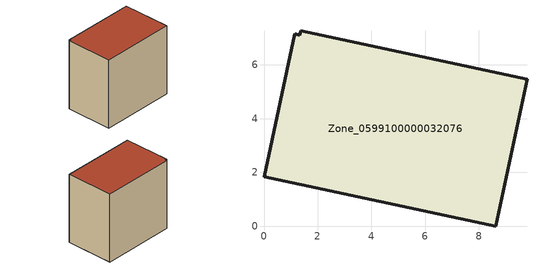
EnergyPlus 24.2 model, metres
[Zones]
Zone_0599100000032076
 floor ground (C_G): 1.36,7.27 9.79,5.47 8.62,0 0,1.84 1.14,7.16 1.32,7.11 z0
 wall outside (C_F): 8.62,0 9.79,5.47 1.36,7.27 1.32,7.11 1.14,7.16 0,1.84 8.62,0 z0:8.19
 roof outside (C_R): 9.79,5.47 1.36,7.27 1.32,7.11 1.14,7.16 0,1.84 8.62,0 z8.19
[BUILDING]
Pand.0599100000032076: North Axis=0; Terrain=City; Loads Convergence Tolerance Value=0.04; Temperature Convergence Tolerance Value=0.4; Solar Distribution=FullExterior; Maximum Number of Warmup Days=25; Minimum Number of Warmup Days=1
[Site:Location]
Rotterdam.The.Hague.AP_ZH_NLD Design_Conditions: Latitude=51.96; Longitude=4.45; Time Zone=1; Elevation=-4.5
[SITE:GROUNDTEMPERATURE:BUILDINGSURFACE]
18, 18, 18, 18, 18, 18, 18, 18, 18, 18, 18, 18
[MATERIAL] Thermal Absorptance=0.9; Solar Absorptance=0.7; Visible Absorptance=0.7
Name | Roughness | Thickness | Conductivity | Density | Specific Heat
G.TC.1975-1991 | MediumSmooth | 0.15 | 0.288461 | 540 | 1210
F.TC.1975-1991 | Rough | 0.3 | 0.230769 | 1920 | 840
R.TC.1975-1991 | MediumRough | 0.2 | 0.153846 | 1500 | 1000
[CONSTRUCTION]
C_G: G.TC.1975-1991
C_F: F.TC.1975-1991
C_R: R.TC.1975-1991
[ZONE]
Zone_0599100000032076: Type=1; Multiplier=1; Ceiling Height=Autocalculate; Volume=Autocalculate; Floor Area=autocalculate; Part of Total Floor Area=Yes
[ZONEINFILTRATION:DESIGNFLOWRATE]
Infil_Zone_0599100000032076: Zone or ZoneList or Space or SpaceList=Zone_0599100000032076; Schedule=AlwaysOn; Design Flow Rate Calculation Method=Flow/Area; Flow Rate per Floor Area=0.003; Constant Term Coefficient=1; Temperature Term Coefficient=0; Velocity Term Coefficient=0; Velocity Squared Term Coefficient=0
[HVACTEMPLATE:ZONE:IDEALLOADSAIRSYSTEM]
Zone_0599100000032076: Maximum Heating Supply Air Temperature=50; Minimum Cooling Supply Air Temperature=13; Maximum Heating Supply Air Humidity Ratio=0.0156; Minimum Cooling Supply Air Humidity Ratio=0.0077; Heating Limit=NoLimit; Cooling Limit=NoLimit; Dehumidification Control Type=ConstantSensibleHeatRatio; Cooling Sensible Heat Ratio=0.7; Dehumidification Setpoint=60; Humidification Control Type=None; Humidification Setpoint=30; Outdoor Air Method=None; Outdoor Air Flow Rate per Person=0.00944; Outdoor Air Flow Rate per Zone Floor Area=0; Outdoor Air Flow Rate per Zone=0; Demand Controlled Ventilation Type=None; Outdoor Air Economizer Type=NoEconomizer; Heat Recovery Type=None; Sensible Heat Recovery Effectiveness=0.7; Latent Heat Recovery Effectiveness=0.65
[ZONECONTROL:THERMOSTAT]
ThermostatControl_Zone_0599100000032076: Zone or ZoneList=Zone_0599100000032076; Control Type Schedule=DualSetpointControlType; Control 1=Thermostat_Zone_0599100000032076; Temperature Difference Between Cutout And Setpoint=0
[THERMOSTATSETPOINT:DUALSETPOINT]
Thermostat_Zone_0599100000032076: Heating Setpoint Temperature Schedule=HeatingSetpoint_Zone_0599100000032076; Cooling Setpoint Temperature Schedule=CoolingSetpoint_Zone_0599100000032076
[SCHEDULE:COMPACT]
HeatingSetpoint_Zone_0599100000032076: Through: 12/31, For: AllDays, Until: 24:00, 21
CoolingSetpoint_Zone_0599100000032076: Through: 12/31, For: AllDays, Until: 24:00, 24
DualSetpointControlType: Through: 12/31, For: AllDays, Until: 24:00, 4
AlwaysOn: Through: 12/31, For: AllDays, Until: 24:00, 1
